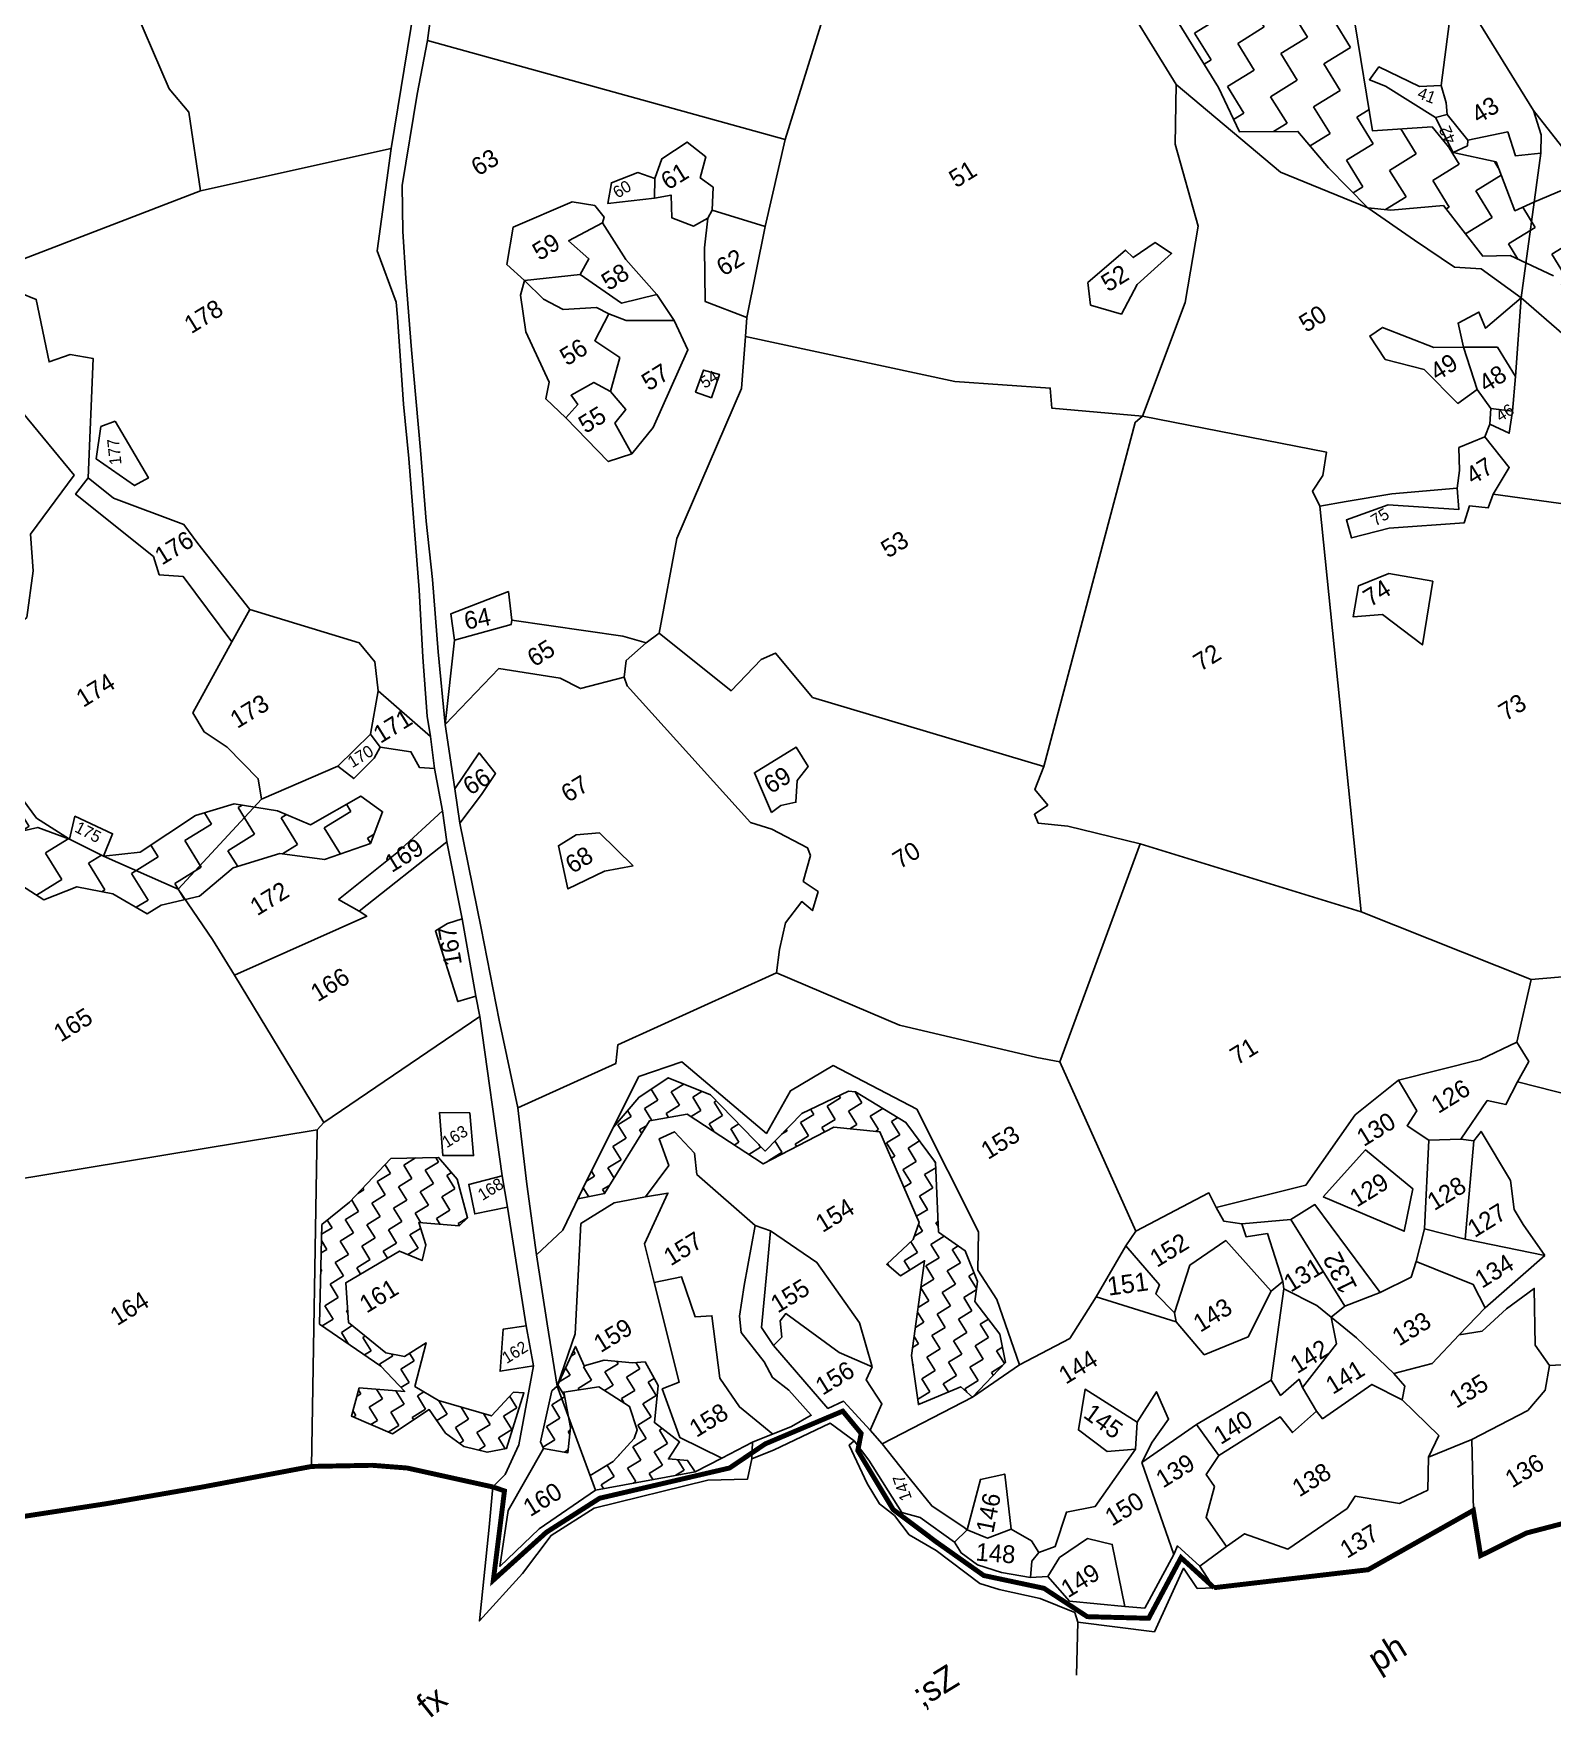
# Model space of a CAD drawing. Header units: metres. Extents: x 319666 to 326423, y 1825621 to 1831072.
# Drawn here: x 322088 to 323735, y 1826424 to 1828249 of the extents above; entities that cross this region are included whole.
import ezdxf

# ---------------------------------------------------------------- set-up
doc = ezdxf.new("R2010")
doc.units = ezdxf.units.M
doc.header["$MEASUREMENT"] = 0
doc.linetypes.add('DASHDOT', pattern=[1, 0.5, -0.25, 0, -0.25])
for name, color, linetype in [('OFF', 1, 'Continuous'), ('OTHERS', 1, 'Continuous'), ('POLY_HATCH', 12, 'Continuous'), ('POLY_PARCEL', 6, 'Continuous'), ('POLY_WATER', 4, 'Continuous'), ('TEXT_MAPOUT', 7, 'Continuous'), ('TEXT_PARCEL', 7, 'Continuous'), ('V_BOUND_LINE', 7, 'Continuous'), ('V_BOUND_STREAM_LINE', 7, 'DASHDOT')]:
    doc.layers.add(name, color=color, linetype=linetype)
doc.styles.add('TEXT _PARCEL', font='', dxfattribs={"height": 0.18})
doc.styles.add('TEXT_MAP', font='', dxfattribs={"height": 0.25})
doc.styles.get('TEXT _PARCEL').set_extended_font_data('Kruti Dev 050')
doc.styles.get('TEXT_MAP').set_extended_font_data('Kruti Dev 050')
pattern_1 = [(32.31495, (321999.867, 1823241.34), (10.34383, 45.95512), [33.30817, -33.30817]), (122.31495, (322028.017, 1823259.144), (-45.95512, 10.34383), [33.30817, -33.30817])]
pattern_2 = [(32.31495, (321999.867, 1823241.339), (5.171916, 22.97756), [16.65408, -16.65408]), (122.31495, (322013.942, 1823250.241), (-22.97756, 5.171916), [16.65408, -16.65408])]

# ---------------------------------------------------------------- blocks, each defined once
blk = doc.blocks.new('qq')
at = {"layer": 'POLY_HATCH'}
h = blk.add_hatch(dxfattribs=at)
h.set_pattern_fill('ZIGZAG', color=256, scale=10.490761, angle=32.315, style=0)
h.set_pattern_definition(pattern_1)
h.paths.add_polyline_path([(323277.4, 1828346.2), (323260.5, 1828296.4), (323269.5, 1828282.2), (323328.8, 1828256.9), (323376, 1828182.1), (323398.6, 1828135.3), (323460.9, 1828136.3), (323493.9, 1828097.9), (323536.2, 1828055.7), (323560.8, 1828053.6), (323616.6, 1828059.2), (323659.1, 1828005.8), (323688.2, 1828006.8), (323734.7, 1827985.7), (323766.5, 1827946.4), (323811.5, 1827857.9), (323834.9, 1827801.2), (323906.6, 1827745.4), (323909.2, 1827719.8), (323944.1, 1827673.7), (323988.7, 1827630.1), (324025.2, 1827631.4), (324070.1, 1827607.5), (324095.3, 1827567.6), (324113.3, 1827533.6), (324141.1, 1827600.1), (324091.5, 1827657.6), (324079.4, 1827701.7), (324029.2, 1827756), (323933.8, 1827878.3), (323899.2, 1827902), (323876.9, 1827932.6), (323760.5, 1828084.5), (323712.8, 1828063.7), (323692.7, 1828054.5), (323672.2, 1828106.1), (323626.3, 1828115.7), (323603.6, 1828142.9), (323540.4, 1828137.8), (323520.3, 1828252.5), (323483.6, 1828272), (323394.2, 1828250.4), (323388.8, 1828397), (323423.9, 1828509.9), (323498.4, 1828541.3), (323492.6, 1828572.5), (323484.5, 1828626.7), (323447, 1828686.1), (323428.9, 1828704), (323413.8, 1828721.3), (323407.3, 1828774.2), (323397.5, 1828803.1), (323400.4, 1828839.9), (323393.6, 1828861.7), (323396.3, 1828907.1), (323374.1, 1828936.6), (323316.1, 1828940), (323356, 1828999.3), (323354.9, 1829056.2), (323323.2, 1829081.5), (323277.2, 1829076.8), (323185.2, 1829129.7), (323144, 1829098.4), (323156.7, 1829031.4), (323187.8, 1828979.6), (323221.1, 1828937.9), (323271.6, 1828924.4), (323287.4, 1828914.3), (323300.9, 1828886.6), (323339.9, 1828717.1), (323400.7, 1828684.1), (323439.3, 1828603.8), (323452.6, 1828563.4), (323411.9, 1828534.2), (323350.1, 1828574.8), (323327.3, 1828583.3), (323317, 1828573.5), (323286.5, 1828566.5), (323262.6, 1828540.9), (323210.7, 1828511.8), (323237.7, 1828429.4)])
h = blk.add_hatch(dxfattribs=at)
h.set_pattern_fill('ZIGZAG', color=256, scale=10.490761, angle=32.315, style=0)
h.set_pattern_definition(pattern_1)
h.paths.add_polyline_path([(321640.8, 1827266.8), (321636.9, 1827302.8), (321680.6, 1827335.4), (321767.2, 1827346.8), (321843, 1827329.8), (321893, 1827275.6), (321882.1, 1827206.3), (321867.9, 1827101.1), (321891.3, 1827084.7), (321968.4, 1827242.7), (322041.2, 1827325.1), (322079.4, 1827338.9), (322135.3, 1827304), (322170.4, 1827318.4), (322208.7, 1827311.4), (322245.4, 1827290.5), (322260.2, 1827299.9), (322300.8, 1827309.9), (322336.3, 1827340.2), (322386.1, 1827356.1), (322433.7, 1827350.2), (322482.3, 1827367.9), (322494.8, 1827401.8), (322471.4, 1827418.2), (322418.1, 1827387.1), (322383.1, 1827401.4), (322336.9, 1827408.5), (322295.7, 1827395.5), (322237.4, 1827356), (322198.4, 1827351.2), (322162, 1827369), (322126.7, 1827390.8), (322080, 1827452.3), (322029.5, 1827433.3), (322011.8, 1827481.9), (321939.9, 1827558.6), (321853.4, 1827563.7), (321742.5, 1827519.4), (321708.2, 1827565.3), (321604.9, 1827580.6), (321557, 1827565.8), (321532.7, 1827521.9), (321561.5, 1827451.7), (321591, 1827413.2), (321541.8, 1827371.6), (321528.7, 1827334.7), (321460.7, 1827322.9), (321445.2, 1827240.4), (321456.4, 1827148.6), (321500.5, 1827103.7), (321553.3, 1827069.5), (321545.9, 1827015.4), (321488.8, 1827002.7), (321466.4, 1826959.9), (321433.2, 1826946.7), (321378.1, 1826914.5), (321328.6, 1826864.7), (321304.5, 1826895.8), (321343.3, 1826926.4), (321368.9, 1826995.9), (321343.1, 1827058.4), (321292.9, 1827124.3), (321289.5, 1827137.8), (321146.7, 1827153.6), (321108.9, 1827134.2), (321091.6, 1827099.9), (321072.5, 1827055.4), (321104.7, 1827070.7), (321075.5, 1826956.8), (321072, 1826848.6), (321072.1, 1826828.1), (321127.6, 1826810.8), (321167.8, 1826773.6), (321147.9, 1826735.5), (321204.9, 1826703), (321233.4, 1826678.8), (321271.6, 1826728.9), (321354.8, 1826786.7), (321457.1, 1826841.2), (321523.2, 1826851.9), (321560.2, 1826867.5), (321608.2, 1826910.9), (321653, 1826918.3), (321634.7, 1827021.2), (321674.8, 1827036.1), (321672.2, 1827081.3), (321687.3, 1827148), (321651.2, 1827221.5)])
h = blk.add_hatch(dxfattribs=at)
h.set_pattern_fill('ZIGZAG', color=256, scale=5.245381, angle=32.315, style=0)
h.set_pattern_definition(pattern_2)
h.paths.add_polyline_path([(322767.1, 1826818.1), (322737, 1826820.5), (322715.9, 1826814.3), (322706.3, 1826835), (322687.4, 1826792.6), (322681.5, 1826787.3), (322670, 1826733), (322673.5, 1826726.1), (322699.4, 1826721.8), (322702.1, 1826748.5), (322694.3, 1826786.3), (322731.7, 1826792.2), (322764.3, 1826771.7), (322772.9, 1826746.8), (322769.7, 1826737.7), (322747.7, 1826713.1), (322723.4, 1826697.7), (322729.2, 1826682.3), (322835, 1826703), (322826.9, 1826715), (322806.5, 1826716.3), (322818.2, 1826734.5), (322791.1, 1826754.8), (322794.6, 1826794.5), (322780.5, 1826819.5)])
h.paths.add_polyline_path([(322801.8, 1827122), (322770.7, 1827100.6), (322744.3, 1827068.9), (322716.9, 1827012.7), (322707.2, 1826992), (322735.5, 1826998), (322782.6, 1827076), (322822.6, 1827083.5), (322903.8, 1827031.3), (322978.5, 1827071.4), (323027.8, 1827066.9), (323070.7, 1826970.9), (323064.4, 1826952.6), (323036.5, 1826926.1), (323051.3, 1826914), (323076.8, 1826930.2), (323063.9, 1826829.2), (323071.8, 1826777.1), (323116.7, 1826796.5), (323129.4, 1826785.7), (323164.2, 1826823), (323157.8, 1826852.9), (323130.6, 1826887.4), (323133.2, 1826908.7), (323119.8, 1826941.3), (323091.4, 1826960.8), (323087.3, 1827035), (323055.3, 1827077.2), (323001.2, 1827109), (322993.7, 1827109.6), (322944.5, 1827085.6), (322905.8, 1827045.1), (322847, 1827104.2)])
h = blk.add_hatch(dxfattribs=at)
h.set_pattern_fill('ZIGZAG', color=256, scale=5.245381, angle=32.315, style=0)
h.set_pattern_definition(pattern_2)
h.paths.add_polyline_path([(322518, 1826934.4), (322542.1, 1826924.6), (322545.8, 1826941.2), (322538, 1826964.9), (322581.1, 1826961.8), (322589.9, 1826970.6), (322578.4, 1827011.5), (322558.4, 1827034.6), (322507.7, 1827032.8), (322464.2, 1826985.7), (322434.8, 1826961.7), (322433.8, 1826855.8), (322499.3, 1826811.6), (322525.1, 1826785), (322476.6, 1826788.3), (322468.7, 1826758.3), (322512.6, 1826739.7), (322551.4, 1826766), (322568.8, 1826741.3), (322588.6, 1826727), (322613.5, 1826721.4), (322634.2, 1826725.6), (322652, 1826785), (322640.9, 1826785.4), (322617.6, 1826760), (322561, 1826775.9), (322535.9, 1826790.4), (322547.5, 1826837), (322524.5, 1826822.4), (322504.5, 1826825.8), (322464.6, 1826857.7), (322461.1, 1826900.1)])
at = {"layer": 'OFF'}
blk.add_lwpolyline([(323370.5, 1826584.5), (323388.5, 1826585.6)], dxfattribs=at)
at = {"layer": 'OTHERS'}
blk.add_lwpolyline([(323244.1, 1826547.4), (323243.4, 1826490.9)], dxfattribs=at)
at = {"layer": 'POLY_HATCH'}
for points in [[(323520.3, 1828252.5), (323540.4, 1828137.8), (323603.6, 1828142.9), (323626.3, 1828115.7), (323672.2, 1828106.1), (323692.7, 1828054.5), (323712.8, 1828063.7), (323760.5, 1828084.5)], [(323734.7, 1827985.7), (323688.2, 1828006.8), (323659.1, 1828005.8), (323616.6, 1828059.2), (323560.8, 1828053.6), (323536.2, 1828055.7), (323493.9, 1828097.9), (323460.9, 1828136.3), (323398.6, 1828135.3), (323376, 1828182.1), (323328.8, 1828256.9)], [(322080, 1827452.3), (322126.7, 1827390.8), (322162, 1827369), (322198.4, 1827351.2), (322237.4, 1827356), (322295.7, 1827395.5), (322336.9, 1827408.5), (322383.1, 1827401.4), (322418.1, 1827387.1), (322471.4, 1827418.2), (322494.8, 1827401.8), (322482.3, 1827367.9), (322433.7, 1827350.2), (322386.1, 1827356.1), (322336.3, 1827340.2), (322300.8, 1827309.9), (322260.2, 1827299.9), (322245.4, 1827290.5), (322208.7, 1827311.4), (322170.4, 1827318.4), (322135.3, 1827304), (322079.4, 1827338.9)]]:
    blk.add_lwpolyline(points, dxfattribs=at)
for points in [[(322707.2, 1826992), (322735.5, 1826998), (322782.6, 1827076), (322822.6, 1827083.5), (322903.8, 1827031.3), (322978.5, 1827071.4), (323027.8, 1827066.9), (323070.7, 1826970.9), (323064.4, 1826952.6), (323036.5, 1826926.1), (323051.3, 1826914), (323076.8, 1826930.2), (323063.9, 1826829.2), (323071.8, 1826777.1), (323116.7, 1826796.5), (323129.4, 1826785.7), (323164.2, 1826823), (323157.8, 1826852.9), (323130.6, 1826887.4), (323133.2, 1826908.7), (323119.8, 1826941.3), (323091.4, 1826960.8), (323087.3, 1827035), (323055.3, 1827077.2), (323001.2, 1827109), (322993.7, 1827109.6), (322944.5, 1827085.6), (322905.8, 1827045.1), (322847, 1827104.2), (322801.8, 1827122), (322770.7, 1827100.6), (322744.3, 1827068.9), (322716.9, 1827012.7)], [(322581.1, 1826961.8), (322538, 1826964.9), (322545.8, 1826941.2), (322542.1, 1826924.6), (322518, 1826934.4), (322461.1, 1826900.1), (322464.6, 1826857.7), (322504.5, 1826825.8), (322524.5, 1826822.4), (322547.5, 1826837), (322535.9, 1826790.4), (322561, 1826775.9), (322617.6, 1826760), (322640.9, 1826785.4), (322652, 1826785), (322634.2, 1826725.6), (322613.5, 1826721.4), (322588.6, 1826727), (322568.8, 1826741.3), (322551.4, 1826766), (322512.6, 1826739.7), (322468.7, 1826758.3), (322476.6, 1826788.3), (322525.1, 1826785), (322499.3, 1826811.6), (322433.8, 1826855.8), (322434.8, 1826961.7), (322464.2, 1826985.7), (322507.7, 1827032.8), (322558.4, 1827034.6), (322578.4, 1827011.5), (322589.9, 1826970.6)], [(322673.5, 1826726.1), (322699.4, 1826721.8), (322702.1, 1826748.5), (322694.3, 1826786.3), (322731.7, 1826792.2), (322764.3, 1826771.7), (322772.9, 1826746.8), (322769.7, 1826737.7), (322747.7, 1826713.1), (322723.4, 1826697.7), (322729.2, 1826682.3), (322835, 1826703), (322826.9, 1826715), (322806.5, 1826716.3), (322818.2, 1826734.5), (322791.1, 1826754.8), (322794.6, 1826794.5), (322780.5, 1826819.5), (322767.1, 1826818.1), (322737, 1826820.5), (322715.9, 1826814.3), (322706.3, 1826835), (322687.4, 1826792.6), (322681.5, 1826787.3), (322670, 1826733)]]:
    blk.add_lwpolyline(points, close=True, dxfattribs=at)
at = {"layer": 'POLY_PARCEL'}
for p, q in [((322569.5, 1827585.2), (322560.3, 1827495.4)), ((322481.1, 1827484), (322491.5, 1827470.3))]:
    blk.add_line(p, q, dxfattribs=at)
for points in [[(322122.9, 1828476.1), (322259.5, 1828168.6), (322259.5, 1828168.6), (322280.4, 1828143.8), (322293.8, 1828060.5)], [(323613, 1828187), (323623.2, 1828274.6), (323584.9, 1828279.8), (323576.8, 1828315.1), (323549.3, 1828339.6), (323531.3, 1828361), (323532.4, 1828383.5), (323549.1, 1828386.5), (323558.2, 1828427.4)], [(322991.6, 1828377.3), (322991.6, 1828377.3), (322915.5, 1828121.8)], [(323260.5, 1828296.4), (323330.7, 1828184.8)], [(322915.5, 1828121.8), (322533.6, 1828223.1), (322533.6, 1828223.1)], [(323607.3, 1828152.8), (323553.7, 1828185.6), (323536.5, 1828192.1), (323546.3, 1828206), (323589.9, 1828185.5), (323613, 1828187)], [(323298.9, 1827831.5), (323342.9, 1827952.8), (323355.9, 1828034.2), (323330.4, 1828121.3), (323330.7, 1828184.8)], [(323330.7, 1828184.8), (323442.8, 1828092.8), (323536.2, 1828055.7), (323586.1, 1828021.8), (323629.1, 1827993.8), (323657.5, 1827992.1), (323700.5, 1827961.8)], [(323613, 1828187), (323618.2, 1828168.4), (323619.4, 1828156.1)], [(323619.4, 1828156.1), (323607.3, 1828152.8)], [(323642, 1828129), (323641.4, 1828123.1), (323626.3, 1828115.7), (323607.3, 1828152.8)], [(323619.4, 1828156.1), (323642, 1828129)], [(323719.6, 1828116.1), (323719.9, 1828135.5), (323711.4, 1828161.3)], [(323719.6, 1828116.1), (323692.6, 1828112.9), (323684.3, 1828138.2), (323642, 1828129)], [(322838.5, 1828045.6), (322839.4, 1828070.1), (322825.5, 1828079.9), (322831.2, 1828102.6), (322811.3, 1828117.9), (322784.5, 1828099.9), (322777, 1828078.8)], [(322915.5, 1828121.8), (322895.3, 1828029)], [(323700.5, 1827961.8), (323719.6, 1828116.1)], [(322496.4, 1828107.8), (322293.8, 1828060.5)], [(322777, 1828078.8), (322759, 1828084.8), (322731.1, 1828073.7), (322727.4, 1828051.8), (322777.1, 1828058)], [(322777.1, 1828058), (322777, 1828078.8)], [(322293.8, 1828060.5), (322097.6, 1827982.5)], [(322777.1, 1828058), (322794.6, 1828061.4), (322795.8, 1828037), (322818.7, 1828028.6), (322834, 1828037.1)], [(322639.5, 1827968.6), (322620.7, 1827985.4), (322627, 1828025.4), (322689.5, 1828052.9), (322713.5, 1828049.5), (322723.8, 1828037.1), (322722, 1828030.9)], [(322834, 1828037.1), (322838.5, 1828045.6)], [(322838.5, 1828045.6), (322895.3, 1828029)], [(322698.9, 1827975.7), (322708, 1827992.4), (322686.2, 1828011.4), (322722, 1828030.9)], [(322722, 1828030.9), (322747.4, 1827992.4), (322780.6, 1827955.5)], [(322876.7, 1827932.1), (322832.1, 1827948.5), (322830.9, 1828005.6), (322834, 1828037.1)], [(322895.3, 1828029), (322876.7, 1827932.1)], [(323242.2, 1827949.2), (323239.2, 1827973), (323278.8, 1828008), (323287.1, 1828000.2), (323310.2, 1828016.4), (323328, 1828005), (323291.7, 1827971.4), (323275.3, 1827939.9), (323242.2, 1827949.2)], [(322685.3, 1827822.9), (322663.7, 1827843), (322667.2, 1827860.8), (322641.6, 1827914.2), (322635.6, 1827953), (322639.5, 1827968.6)], [(322639.5, 1827968.6), (322698.9, 1827975.7)], [(322729.7, 1827934.1), (322716.6, 1827941), (322681.1, 1827938.3), (322660.1, 1827949), (322639.5, 1827968.6)], [(322698.9, 1827975.7), (322743, 1827945.8), (322780.6, 1827955.5)], [(322067.4, 1827963.4), (322120.3, 1827942.9), (322134.8, 1827876.5), (322157.1, 1827884.7), (322181.7, 1827880.6), (322177.8, 1827753.5)], [(322780.6, 1827955.5), (322799.3, 1827927.8)], [(323639.6, 1827908.7), (323633.6, 1827934.3), (323655.7, 1827946.1), (323663, 1827929.1), (323700.5, 1827961.8)], [(323700.5, 1827961.8), (323695.3, 1827878.1)], [(323944.1, 1827673.7), (323909.2, 1827719.8), (323906.6, 1827745.4), (323834.9, 1827801.2), (323811.5, 1827857.9), (323746.7, 1827922.5), (323700.5, 1827961.8), (323700.5, 1827961.8)], [(322729.7, 1827934.1), (322715.2, 1827905.5), (322742, 1827887.9), (322732.5, 1827851.7)], [(322799.3, 1827927.8), (322748.3, 1827927.2), (322729.7, 1827934.1)], [(322876.7, 1827932.1), (322875.5, 1827911.6)], [(322069.2, 1827474.9), (322107.8, 1827576.9), (322100.6, 1827592.9), (322114, 1827604.4), (322120.3, 1827653.9), (322117.1, 1827693.1), (322162.7, 1827756.3), (322107, 1827822.6), (322085.4, 1827844.3), (322053.9, 1827891), (322015.4, 1827916.8)], [(322799.3, 1827927.8), (322814.4, 1827896.8), (322778.3, 1827813.9), (322755.8, 1827785.5)], [(323639.6, 1827908.7), (323608.2, 1827908.1), (323553.1, 1827928.8), (323539.8, 1827919.3), (323556.5, 1827894.7), (323598, 1827884.6), (323634.4, 1827848.7), (323654.5, 1827863.6)], [(322875.5, 1827911.6), (322871.9, 1827856.4), (322871.9, 1827856.4), (322804.9, 1827696.1), (322787.2, 1827595.1)], [(323298.9, 1827831.5), (323202.2, 1827839.1), (323200.4, 1827860.4), (323098.9, 1827866.1), (322875.5, 1827911.6), (322875.5, 1827911.6), (322875.5, 1827911.6)], [(323695.3, 1827878.1), (323675.8, 1827908.9), (323639.6, 1827908.7)], [(323654.5, 1827863.6), (323639.6, 1827908.7)], [(323695.3, 1827878.1), (323692.5, 1827841.2)], [(322732.5, 1827851.7), (322714.5, 1827861.1), (322690.6, 1827847.1), (322697.8, 1827837.4), (322685.3, 1827822.9)], [(322839.9, 1827846.1), (322823.1, 1827851.9), (322831.1, 1827875.5), (322848.2, 1827871), (322839.9, 1827846.1)], [(323669.4, 1827843.6), (323654.5, 1827863.6)], [(322755.8, 1827785.5), (322737.6, 1827817.8), (322748.9, 1827832.7), (322732.5, 1827851.7)], [(323668.5, 1827827.1), (323669.4, 1827843.6)], [(323669.4, 1827843.6), (323692.5, 1827841.2)], [(323298.9, 1827831.5), (323291.2, 1827824.7), (323291.2, 1827824.7), (323197.9, 1827457.4), (323197.9, 1827457.4)], [(323488.6, 1827737.9), (323480.7, 1827753.8), (323491.3, 1827770.6), (323495.1, 1827795.3), (323298.9, 1827831.5), (323298.9, 1827831.5)], [(323668.5, 1827827.1), (323663.3, 1827813.4)], [(323692.5, 1827841.2), (323689.3, 1827817.6), (323668.5, 1827827.1)], [(322755.8, 1827785.5), (322730.9, 1827776.9), (322685.3, 1827822.9)], [(323634.5, 1827758.4), (323636.8, 1827777.2), (323636, 1827801.8), (323663.3, 1827813.4), (323689.8, 1827781.1), (323672.9, 1827752.6)], [(322177.8, 1827753.5), (322164.4, 1827736.1), (322248.2, 1827670.7), (322254.5, 1827651.3), (322280, 1827649.6), (322332.3, 1827580.9)], [(322351.1, 1827615.4), (322295.2, 1827685.2), (322280.1, 1827705.2), (322205, 1827732.3), (322177.8, 1827753.5)], [(323634.5, 1827758.4), (323565.1, 1827751.7), (323516.5, 1827742.9), (323488.6, 1827737.9), (323488.6, 1827737.9), (323537.3, 1827306.6), (323537.3, 1827306.6), (323537.3, 1827306.6)], [(323672.9, 1827752.6), (323667.6, 1827737.9), (323647.7, 1827739.8), (323642.4, 1827721.9), (323562.7, 1827715.1), (323522.8, 1827704.3), (323517, 1827723.4), (323561.4, 1827740.1), (323636.7, 1827735.9), (323634.5, 1827758.4)], [(323898.3, 1827671.9), (323835.3, 1827732), (323672.9, 1827752.6)], [(322630.3, 1827607.1), (322626.1, 1827637.4), (322565.1, 1827613), (322569.5, 1827585.2), (322629.6, 1827602.5), (322630.3, 1827607.1)], [(322332.3, 1827580.9), (322351.1, 1827615.4)], [(322351.1, 1827615.4), (322468, 1827581.1), (322484.7, 1827561.3), (322488.7, 1827530.5)], [(322773.5, 1827584.6), (322748.5, 1827591.2), (322630.3, 1827607.1)], [(323197.9, 1827457.4), (323197.9, 1827457.4), (322951, 1827528.2), (322911.1, 1827575.2), (322895.9, 1827568.3), (322864.5, 1827534.6), (322787.2, 1827595.1), (322773.5, 1827584.6)], [(322366, 1827413.6), (322362.1, 1827435.4), (322328.6, 1827468.5), (322304.1, 1827484.6), (322291.8, 1827504.9), (322332.3, 1827580.9)], [(322773.5, 1827584.6), (322773.5, 1827584.6), (322752.2, 1827565.5), (322750.5, 1827547.8), (322753.6, 1827538.4), (322753.6, 1827538.4), (322886.3, 1827394.5), (322909.2, 1827387.7), (322947.3, 1827368.3), (322950.6, 1827360.2), (322943.2, 1827332.4), (322959.1, 1827321.9), (322953.4, 1827301.6), (322941.9, 1827311), (322924.9, 1827288.2), (322918.6, 1827259.9), (322915.8, 1827234.8)], [(322750.5, 1827547.8), (322703.9, 1827535.1), (322682.4, 1827546.1), (322617, 1827555.4), (322560.3, 1827495.4)], [(322481.1, 1827484), (322488.7, 1827530.5), (322544.8, 1827482.2)], [(322446.6, 1827449.7), (322481.1, 1827484)], [(322491.5, 1827470.3), (322485.2, 1827458.6), (322463.8, 1827436.7), (322446.6, 1827449.7)], [(322549.5, 1827448.2), (322533.6, 1827449.2), (322524.2, 1827465.9), (322491.5, 1827470.3)], [(322577.2, 1827390.4), (322599.8, 1827421.4), (322614.5, 1827443.8), (322596.9, 1827465.4), (322571.5, 1827426.9)], [(322908.7, 1827405.6), (322890.1, 1827447.5), (322934.1, 1827475.3), (322947.1, 1827454.7), (322935.6, 1827439.7), (322934.5, 1827416.7), (322918.4, 1827413.1), (322908.7, 1827405.6)], [(322446.6, 1827449.7), (322366, 1827413.6)], [(323197.9, 1827457.4), (323188.6, 1827432.8), (323202.6, 1827416.6), (323188.4, 1827406.7), (323192.5, 1827397.3), (323224.2, 1827394.2), (323301.5, 1827376.3)], [(322366, 1827413.6), (322278.2, 1827317)], [(322470.9, 1827295.8), (322449.1, 1827307.7), (322510.3, 1827358), (322558.4, 1827403.5), (322558.4, 1827403.5)], [(322162, 1827369), (322128.1, 1827381), (322073.4, 1827368)], [(322162, 1827369), (322167.5, 1827393.4), (322207.7, 1827375.2), (322198.4, 1827351.2)], [(322642.1, 1827088.1), (322745.9, 1827136.5), (322747.8, 1827156.3), (322915.8, 1827234.8), (323047.3, 1827180.6), (323193.7, 1827147.8), (323218.4, 1827143.4), (323301.5, 1827376.3), (323301.5, 1827376.3), (323537.3, 1827306.6), (323718.9, 1827236.4)], [(322762.1, 1827347.2), (322725.8, 1827381.8), (322701.1, 1827379.3), (322682.4, 1827367.5), (322693, 1827321.8), (322731.8, 1827341.1), (322762.1, 1827347.2)], [(322198.4, 1827351.2), (322162, 1827369)], [(322563.4, 1827370.5), (322470.9, 1827295.8)], [(322278.2, 1827317), (322198.4, 1827351.2)], [(322278.2, 1827317), (322315.3, 1827263.8), (322339.2, 1827226.2)], [(322470.9, 1827295.8), (322479.2, 1827290.3), (322339.2, 1827226.2)], [(322596.2, 1827206.6), (322577, 1827200.6), (322552.5, 1827275.5), (322565.3, 1827283.6), (322580.6, 1827288.6)], [(323798.1, 1827244), (323718.9, 1827236.4), (323704.4, 1827169.6), (323717.4, 1827149.1), (323705.7, 1827127.4), (323824.4, 1827098.7)], [(322339.2, 1827226.2), (322436, 1827070.2)], [(322436, 1827070.2), (322600.6, 1827185)], [(323704.4, 1827169.6), (323666, 1827150.8), (323578.9, 1827127.9)], [(323301.1, 1826964), (323218.4, 1827143.4)], [(323179.1, 1826820.4), (323154.2, 1826889.8), (323133.7, 1826920.8), (323133.7, 1826961.5), (323066.6, 1827091.4), (322977.2, 1827136.9), (322932, 1827109.5), (322906.9, 1827063.8), (322816.1, 1827138.9), (322770.7, 1827122.8), (322716.9, 1827012.7), (322691.4, 1826958.4), (322663.6, 1826931.9)], [(323578.9, 1827127.9), (323533.2, 1827090.3), (323481.7, 1827015.2), (323386.3, 1826990.4)], [(323578.9, 1827127.9), (323598.7, 1827095.3), (323588.7, 1827079.4), (323612.1, 1827064.4)], [(323645.9, 1827065.8), (323673.7, 1827107.1), (323693.5, 1827103.2), (323705.7, 1827127.4)], [(323659.9, 1827064.2), (323667.5, 1827074.2), (323699.3, 1827022.4), (323703.6, 1826991.5), (323713.3, 1826975.7), (323736.7, 1826942.8)], [(322021.4, 1826990.7), (322428.9, 1827062.6), (322428.9, 1827062.6)], [(322426.9, 1826704.2), (322428.9, 1827062.6)], [(322428.9, 1827062.6), (322436, 1827070.2)], [(322896, 1826965.7), (322833.4, 1827019.4), (322830.8, 1827041.9), (322809, 1827064.6), (322793, 1827057), (322803.4, 1827028.7), (322779, 1826995)], [(323608.4, 1826970.1), (323612.1, 1827064.4)], [(323612.1, 1827064.4), (323645.9, 1827065.8)], [(323645.9, 1827065.8), (323659.9, 1827064.2)], [(323659.9, 1827064.2), (323651.7, 1826959.3)], [(322632.2, 1826982.5), (322597.5, 1826974.8), (322590.8, 1827006.1), (322626.2, 1827015.6)], [(323290.9, 1826948.4), (323301.1, 1826964), (323378.6, 1827005.6), (323386.3, 1826990.4)], [(322687.4, 1826792.6), (322705.8, 1826848.4), (322710.4, 1826965.7), (322745.9, 1826988.2), (322779, 1826995)], [(322779, 1826995), (322802.9, 1826999.3), (322778.4, 1826944.8), (322789.1, 1826904)], [(323386.3, 1826990.4), (323394.7, 1826975.8), (323413.8, 1826973.1)], [(323466, 1826978.4), (323491.4, 1826994.4), (323561.9, 1826901.7)], [(323413.8, 1826973.1), (323466, 1826978.4)], [(323413.8, 1826973.1), (323418.6, 1826959.5), (323441.3, 1826963), (323458.3, 1826912.4)], [(323466, 1826978.4), (323524.5, 1826886.7)], [(323608.4, 1826970.1), (323599.7, 1826935.1)], [(323651.7, 1826959.3), (323608.4, 1826970.1)], [(322912.4, 1826960.3), (322962.2, 1826927.2), (323008.4, 1826863.4), (323022.2, 1826816.6)], [(323290.9, 1826948.4), (323259.8, 1826893.9)], [(323343.2, 1826877.7), (323323.2, 1826897.5), (323326.9, 1826907.3), (323290.9, 1826948.4)], [(323343.2, 1826877.7), (323359.2, 1826928.5), (323397.2, 1826955.1), (323445.8, 1826902)], [(323736.7, 1826942.8), (323651.7, 1826959.3)], [(323561.9, 1826901.7), (323594.9, 1826918.2), (323599.7, 1826935.1)], [(323599.7, 1826935.1), (323660.8, 1826911.3), (323673.9, 1826886.6)], [(323673.9, 1826886.6), (323736.7, 1826942.8)], [(322917.2, 1826744), (322881.5, 1826772.4), (322860.4, 1826803), (322851.1, 1826869.1), (322833.2, 1826868), (322818.4, 1826910.1), (322789.1, 1826904)], [(323458.3, 1826912.4), (323445.8, 1826902)], [(323458.3, 1826912.4), (323459.4, 1826904.5)], [(322789.1, 1826904), (322817, 1826798), (322799.1, 1826790.8), (322818.5, 1826739.2), (322863.4, 1826717.6)], [(323259.8, 1826893.9), (323232.4, 1826849.2), (323179.1, 1826820.4)], [(323259.8, 1826893.9), (323345.1, 1826868.1)], [(323445.8, 1826902), (323422, 1826852.9), (323375.4, 1826833.4), (323345.1, 1826868.1)], [(323447, 1826807.2), (323459.4, 1826904.5)], [(323459.4, 1826904.5), (323494.8, 1826887), (323510.2, 1826875)], [(323524.5, 1826886.7), (323561.9, 1826901.7)], [(323743, 1826825.9), (323727.6, 1826847.4), (323725.8, 1826907.8), (323696.4, 1826885.8), (323670.8, 1826861.7), (323646.5, 1826857.6)], [(323345.1, 1826868.1), (323343.2, 1826877.7)], [(323510.2, 1826875), (323516, 1826846.6), (323480.4, 1826799.7)], [(323510.2, 1826875), (323524.5, 1826886.7)], [(323510.2, 1826875), (323537.1, 1826853), (323577.5, 1826815.7)], [(323673.9, 1826886.6), (323646.5, 1826857.6)], [(322653.6, 1826856.4), (322629, 1826852.4), (322626.4, 1826807.7), (322662, 1826813.9)], [(323022.2, 1826816.6), (322987.1, 1826831.5), (322929.7, 1826872.4), (322923.9, 1826864.5), (322925.6, 1826847.3), (322917.1, 1826838.2)], [(323646.5, 1826857.6), (323618.2, 1826826.8), (323577.5, 1826815.7)], [(323179.1, 1826820.4), (323129.4, 1826785.7), (323033.6, 1826734.9)], [(323661.2, 1826746.4), (323720.4, 1826777.8), (323738.7, 1826799.7), (323743, 1826825.9)], [(323743, 1826825.9), (323781.9, 1826828.5)], [(323022.2, 1826816.6), (323016, 1826802.7), (323033.1, 1826777.3), (323020.7, 1826749.4)], [(323368.1, 1826759), (323447, 1826807.2)], [(323447, 1826807.2), (323457.2, 1826791), (323476.6, 1826808.5), (323480.4, 1826799.7)], [(323495.5, 1826774.5), (323502.2, 1826766.6), (323554.2, 1826803.8), (323586.5, 1826787.6)], [(323577.5, 1826815.7), (323589.3, 1826802.4), (323586.5, 1826787.6)], [(322729.2, 1826682.3), (322687.4, 1826792.6), (322687.4, 1826792.6), (322687.4, 1826792.6)], [(323303.3, 1826732), (323273.3, 1826729.4), (323242.4, 1826751.9), (323249, 1826795.3), (323305, 1826760.9)], [(323305, 1826760.9), (323325.1, 1826793.5), (323338.3, 1826764.6), (323321, 1826739.7), (323310.3, 1826718)], [(323480.4, 1826799.7), (323495.5, 1826774.5)], [(323586.5, 1826787.6), (323625.9, 1826750.1), (323615.4, 1826727)], [(323495.5, 1826774.5), (323470.1, 1826751.5), (323456.9, 1826768.3), (323392.2, 1826726.5)], [(323303.3, 1826732), (323305, 1826760.9)], [(323310.3, 1826718), (323368.1, 1826759)], [(323392.2, 1826726.5), (323368.1, 1826759)], [(322895.1, 1826717.3), (322895.7, 1826735.2)], [(323201.6, 1826620.9), (323219.1, 1826627.6), (323230.6, 1826664.4), (323261.3, 1826670.8), (323303.3, 1826732)], [(323615.4, 1826727), (323661.2, 1826746.4)], [(323663.6, 1826670.9), (323661.2, 1826746.4)], [(323310.3, 1826718), (323345.5, 1826620.3)], [(323392.2, 1826726.5), (323379, 1826706), (323387.9, 1826693.4), (323379.3, 1826660.3), (323401.3, 1826629.6)], [(323615.4, 1826727), (323614.9, 1826692), (323585.1, 1826677.2), (323537.8, 1826684.8), (323529.2, 1826671.5), (323466.8, 1826627.6), (323420.4, 1826643.4), (323401.3, 1826629.6)], [(323125.2, 1826644.3), (323138.8, 1826698.2), (323164.6, 1826704.1), (323172.1, 1826645.6)], [(323172.1, 1826645.6), (323147.1, 1826635.8), (323125.2, 1826644.3)], [(323172.1, 1826645.6), (323193.8, 1826633.3), (323201.6, 1826620.9)], [(323293.8, 1826564.4), (323279.8, 1826630.5), (323253.5, 1826636.4), (323223.9, 1826615.9), (323211.6, 1826595.7)], [(323401.3, 1826629.6), (323373.1, 1826608.3)], [(323201.6, 1826620.9), (323194.3, 1826611.9), (323193.2, 1826594.5)]]:
    blk.add_lwpolyline(points, dxfattribs=at)
for points in [[(322205.6, 1827814.3), (322241.7, 1827754.2), (322227.2, 1827746), (322186, 1827773.9), (322190.7, 1827808.3)], [(323609.8, 1827659.2), (323562.8, 1827666.9), (323530.6, 1827653.3), (323525.2, 1827620.5), (323556.4, 1827623.2), (323599.3, 1827591.3), (323605.9, 1827632.9)], [(322558.9, 1827082.2), (322562.8, 1827036.7), (322595.6, 1827036.8), (322591, 1827082.2)], [(323500.2, 1827002.8), (323586.8, 1826967.2), (323595.4, 1827012.5), (323544.5, 1827053.2)]]:
    blk.add_lwpolyline(points, close=True, dxfattribs=at)
at = {"layer": 'POLY_WATER'}
for points in [[(323769.4, 1828089.2), (323711.4, 1828161.3), (323579, 1828370.6)], [(322619.8, 1826684.5), (322632.8, 1826698), (322647.1, 1826729.7), (322662, 1826813.9), (322653.6, 1826856.4), (322632.2, 1826982.5), (322626.2, 1827015.6), (322600.6, 1827185), (322596.2, 1827206.6), (322580.6, 1827288.6), (322563.4, 1827370.5), (322558.4, 1827403.5), (322549.5, 1827448.2), (322544.8, 1827482.2), (322541.2, 1827503.8), (322535.9, 1827566.7), (322531, 1827638.3), (322518.5, 1827777.8), (322512.3, 1827835.6), (322504.9, 1827928.4), (322503.3, 1827944.1), (322482.4, 1827998.5), (322496.4, 1828107.8), (322519.2, 1828257.4)], [(322538.8, 1828265.3), (322533.6, 1828223.1), (322523.3, 1828165.7), (322508.3, 1828068.5), (322509.8, 1828019.5), (322513.2, 1827970), (322520.4, 1827893.6), (322531, 1827786.8), (322537.8, 1827711.5), (322545.1, 1827649.4), (322552.1, 1827572.4), (322560.3, 1827495.4), (322571.5, 1827426.9), (322577.2, 1827390.4), (322601.1, 1827278.8), (322621.4, 1827181.2), (322642.1, 1827088.1), (322652.8, 1827007.1), (322663.6, 1826931.9), (322675.8, 1826858.6), (322687.4, 1826792.6), (322681.5, 1826787.3), (322670, 1826733), (322673.5, 1826726.1), (322636.7, 1826659.5), (322628.4, 1826600), (322669.7, 1826640.5), (322729.2, 1826682.3), (322835, 1826703), (322863.4, 1826717.6), (322895.7, 1826735.2), (322937, 1826752.1), (322958, 1826764.5), (322933.7, 1826791), (322916.2, 1826804.1), (322907.4, 1826820.9), (322882.4, 1826851.6), (322880.6, 1826869.1), (322885.2, 1826901.7), (322896, 1826965.7), (322912.4, 1826960.3), (322909, 1826917.2), (322904, 1826857.3), (322917.1, 1826838.2), (322975.7, 1826772), (322992.2, 1826779.7), (323020.7, 1826749.4), (323033.6, 1826734.9), (323059.5, 1826702.9), (323087.3, 1826669.3), (323122.1, 1826646.7), (323125.2, 1826644.3), (323112, 1826630.9), (323075.2, 1826657), (323055.5, 1826662.1), (323019.8, 1826717.4), (323003.8, 1826737.6)], [(323370.5, 1826584.5), (323355.8, 1826605.9), (323325.7, 1826538.1), (323244.1, 1826547.4), (323240.7, 1826557.5), (323203.8, 1826572), (323160, 1826581.1), (323139.3, 1826587.3), (323092.5, 1826621.9), (323063.4, 1826638.5), (323047.8, 1826658.7), (323031.6, 1826670.8), (323018.4, 1826692.4), (322998.7, 1826733.2), (323003.8, 1826737.6), (322978.2, 1826756.3), (322947.8, 1826741.2), (322918.8, 1826727.2), (322895.1, 1826717.3), (322890.8, 1826695.6), (322848.7, 1826694.3), (322727.9, 1826663.2), (322682.6, 1826633.5), (322652.4, 1826592.8), (322607.3, 1826541.7), (322607.3, 1826541.7), (322616.6, 1826641.7), (322619.8, 1826684.5)], [(323388.5, 1826585.6), (323373.1, 1826608.3), (323349.2, 1826629.6), (323345.5, 1826620.3), (323315, 1826562.9), (323293.8, 1826564.4), (323234.9, 1826569.7), (323211.6, 1826595.7), (323193.2, 1826594.5), (323162.4, 1826599.2), (323136.5, 1826607.2), (323119.1, 1826619.6), (323112, 1826630.9)]]:
    blk.add_lwpolyline(points, dxfattribs=at)
at = {"layer": 'V_BOUND_LINE', "const_width": 5.25}
for points in [[(322619.8, 1826684.5), (322528.6, 1826703.6), (322491.3, 1826706.1), (322426.9, 1826704.2), (322310.8, 1826681), (322209.1, 1826662.2), (322098.9, 1826644), (321997.6, 1826620.9), (321855.3, 1826589.6), (321817.7, 1826581.1), (321769.7, 1826587.2), (321719.4, 1826589.3), (321637.7, 1826586), (321452.8, 1826580.7), (321430.3, 1826581.2), (321415.1, 1826654.6), (321391, 1826760.2), (321385.1, 1826792.1), (321309.3, 1826714.4), (321233.9, 1826664.5)], [(323775.3, 1826662.4), (323720.3, 1826647.4), (323671.9, 1826622.8), (323663.6, 1826670.9), (323552.3, 1826606.5), (323388.5, 1826585.6)]]:
    blk.add_lwpolyline(points, dxfattribs=at)
at = {"layer": 'V_BOUND_STREAM_LINE', "ltscale": 10, "const_width": 5.25}
blk.add_lwpolyline([(322619.8, 1826684.5), (322632.4, 1826680.4), (322621.6, 1826585.3), (322677.4, 1826636.8), (322733.8, 1826673.7), (322871.7, 1826707.4), (322909.4, 1826733.5), (322991.4, 1826769.2), (323011.3, 1826745.7), (323007.9, 1826727.4), (323046.2, 1826665.1), (323092.6, 1826631), (323143.4, 1826595.9), (323207.6, 1826583), (323254, 1826553.3), (323319.4, 1826552.3), (323353.1, 1826617.2), (323388.5, 1826585.6)], dxfattribs=at)
at = {"layer": 'TEXT_MAPOUT', "style": 'TEXT_MAP'}
for s, rotation, p in [('ph', 32.315, (323563.8, 1826496.9)), (';sZ', 32.315, (323079.3, 1826454.1)), ('fx', 39.4318, (322555.2, 1826436.6))]:
    blk.add_text(s, height=26.23, rotation=rotation, dxfattribs=at).set_placement(p)
at = {"layer": 'TEXT_PARCEL', "style": 'TEXT _PARCEL'}
for s, height, rotation, p in [('41', 12.59, 339.9049, (323586.7, 1828173.6)), ('43', 18.88, 32.315, (323653, 1828146.1)), ('42', 12.59, 113.7777, (323629.6, 1828128.3)), ('63', 18.88, 32.315, (322589.2, 1828078.7)), ('61', 18.88, 32.315, (322791.3, 1828066)), ('51', 18.88, 32.315, (323097.9, 1828071.7)), ('60', 12.59, 32.315, (322737.8, 1828056.8)), ('59', 18.88, 32.315, (322655.4, 1827989.4)), ('62', 18.88, 32.315, (322851.4, 1827975)), ('58', 18.88, 32.315, (322729.2, 1827958.3)), ('52', 18.88, 32.315, (323260.9, 1827962.7)), ('50', 18.88, 32.315, (323472, 1827921.9)), ('178', 18.88, 32.315, (322285.7, 1827907.6)), ('56', 18.88, 32.315, (322685.8, 1827877.8)), ('49', 18.88, 32.315, (323612, 1827871.9)), ('57', 18.88, 32.315, (322773.1, 1827852)), ('48', 18.88, 32.315, (323664.1, 1827860.2)), ('54', 12.59, 32.315, (322832.6, 1827855.4)), ('46', 12.59, 32.315, (323679.8, 1827829.2)), ('55', 18.88, 32.315, (322706.4, 1827806)), ('177', 12.59, 96.8345, (322213.1, 1827768.4)), ('47', 18.88, 32.315, (323651.1, 1827761.8)), ('75', 12.59, 32.315, (323548.1, 1827716.7)), ('176', 18.88, 32.315, (322257.1, 1827661)), ('53', 18.88, 32.315, (323029.7, 1827676.9)), ('74', 18.88, 32.315, (323543.4, 1827630.6)), ('64', 18.88, 12.0135, (322581.6, 1827596.3)), ('65', 18.88, 32.315, (322654.6, 1827557)), ('72', 18.88, 32.315, (323363.5, 1827560.1)), ('174', 18.88, 32.315, (322175.1, 1827508.7)), ('73', 18.88, 32.315, (323688.9, 1827510.7)), ('173', 18.88, 32.315, (322339.2, 1827488)), ('171', 18.88, 32.315, (322491.7, 1827473.8)), ('170', 12.59, 32.315, (322462.1, 1827447.6)), ('66', 18.88, 32.315, (322587.8, 1827419.7)), ('69', 18.88, 32.315, (322907.6, 1827424.7)), ('67', 18.88, 32.315, (322692.2, 1827413.1)), ('175', 12.59, 333.2982, (322166.4, 1827377.4)), ('169', 18.88, 32.315, (322505.3, 1827336.5)), ('68', 18.88, 32.315, (322697.6, 1827337.5)), ('70', 18.88, 32.315, (323045.9, 1827346.3)), ('172', 18.88, 32.315, (322362.6, 1827288.9)), ('167', 18.88, 100.4915, (322581.1, 1827240.5)), ('166', 18.88, 32.315, (322428, 1827198)), ('165', 18.88, 32.315, (322155, 1827152.3)), ('71', 18.88, 32.315, (323407.1, 1827141.5)), ('126', 18.88, 32.315, (323621.7, 1827092.2)), ('130', 18.88, 32.315, (323542.8, 1827056.2)), ('153', 18.88, 32.315, (323143.1, 1827038)), ('163', 12.59, 32.315, (322566.9, 1827044.2)), ('129', 18.88, 32.315, (323536.1, 1826991.6)), ('128', 18.88, 32.315, (323618.6, 1826988.8)), ('168', 12.59, 32.315, (322605.6, 1826988.6)), ('154', 18.88, 32.315, (322967.9, 1826958.4)), ('127', 18.88, 32.315, (323661.8, 1826960.6)), ('157', 18.88, 32.315, (322806.7, 1826921.1)), ('152', 18.88, 32.315, (323324.1, 1826925.2)), ('131', 18.88, 32.315, (323466.8, 1826900.3)), ('132', 20.04, 117.1145, (323538, 1826906.6)), ('134', 18.88, 32.315, (323670.2, 1826906.7)), ('151', 19.67, 8.3772, (323272.9, 1826895.1)), ('161', 18.88, 32.315, (322483.6, 1826867.3)), ('155', 18.88, 32.315, (322921.1, 1826872.2)), ('143', 18.88, 32.315, (323371, 1826856.6)), ('164', 18.88, 32.315, (322218.4, 1826851.1)), ('133', 18.88, 32.315, (323582.8, 1826844.3)), ('159', 18.88, 32.315, (322733.2, 1826828)), ('162', 12.59, 32.315, (322633.2, 1826815.3)), ('142', 18.88, 32.315, (323474.6, 1826813.7)), ('156', 18.88, 32.315, (322969.8, 1826785.2)), ('144', 18.88, 32.315, (323228.5, 1826799.8)), ('141', 18.88, 32.315, (323512.7, 1826792.1)), ('135', 18.88, 32.315, (323644.4, 1826778.7)), ('158', 18.88, 32.315, (322836, 1826738.9)), ('145', 18.88, 324.7186, (323246.4, 1826766)), ('140', 18.88, 32.315, (323394, 1826737.4)), ('136', 18.88, 32.315, (323704.7, 1826694.6)), ('139', 18.88, 32.315, (323333.1, 1826690.4)), ('138', 18.88, 32.315, (323478.2, 1826682.5)), ('147', 12.59, 109.7659, (323066.2, 1826677.1)), ('160', 18.88, 32.315, (322660.1, 1826652.6)), ('146', 18.88, 79.3875, (323153, 1826640.3)), ('150', 18.88, 32.315, (323279.4, 1826649.3)), ('137', 18.88, 32.315, (323529.8, 1826617.7)), ('148', 18.88, 356.1885, (323134.1, 1826611.8)), ('149', 18.88, 32.315, (323233.3, 1826572.5))]:
    blk.add_text(s, height=height, rotation=rotation, dxfattribs=at).set_placement(p)

msp = doc.modelspace()

# ---------------------------------------------------------------- block references
at = {"xscale": 1.018737650889657, "yscale": 1.018737650889657, "zscale": 1.018737650889657, "rotation": 359.3755034692746}
msp.add_blockref('qq', (-26342.3, -30545.8), dxfattribs=at)

doc.saveas('drawing.dxf')
